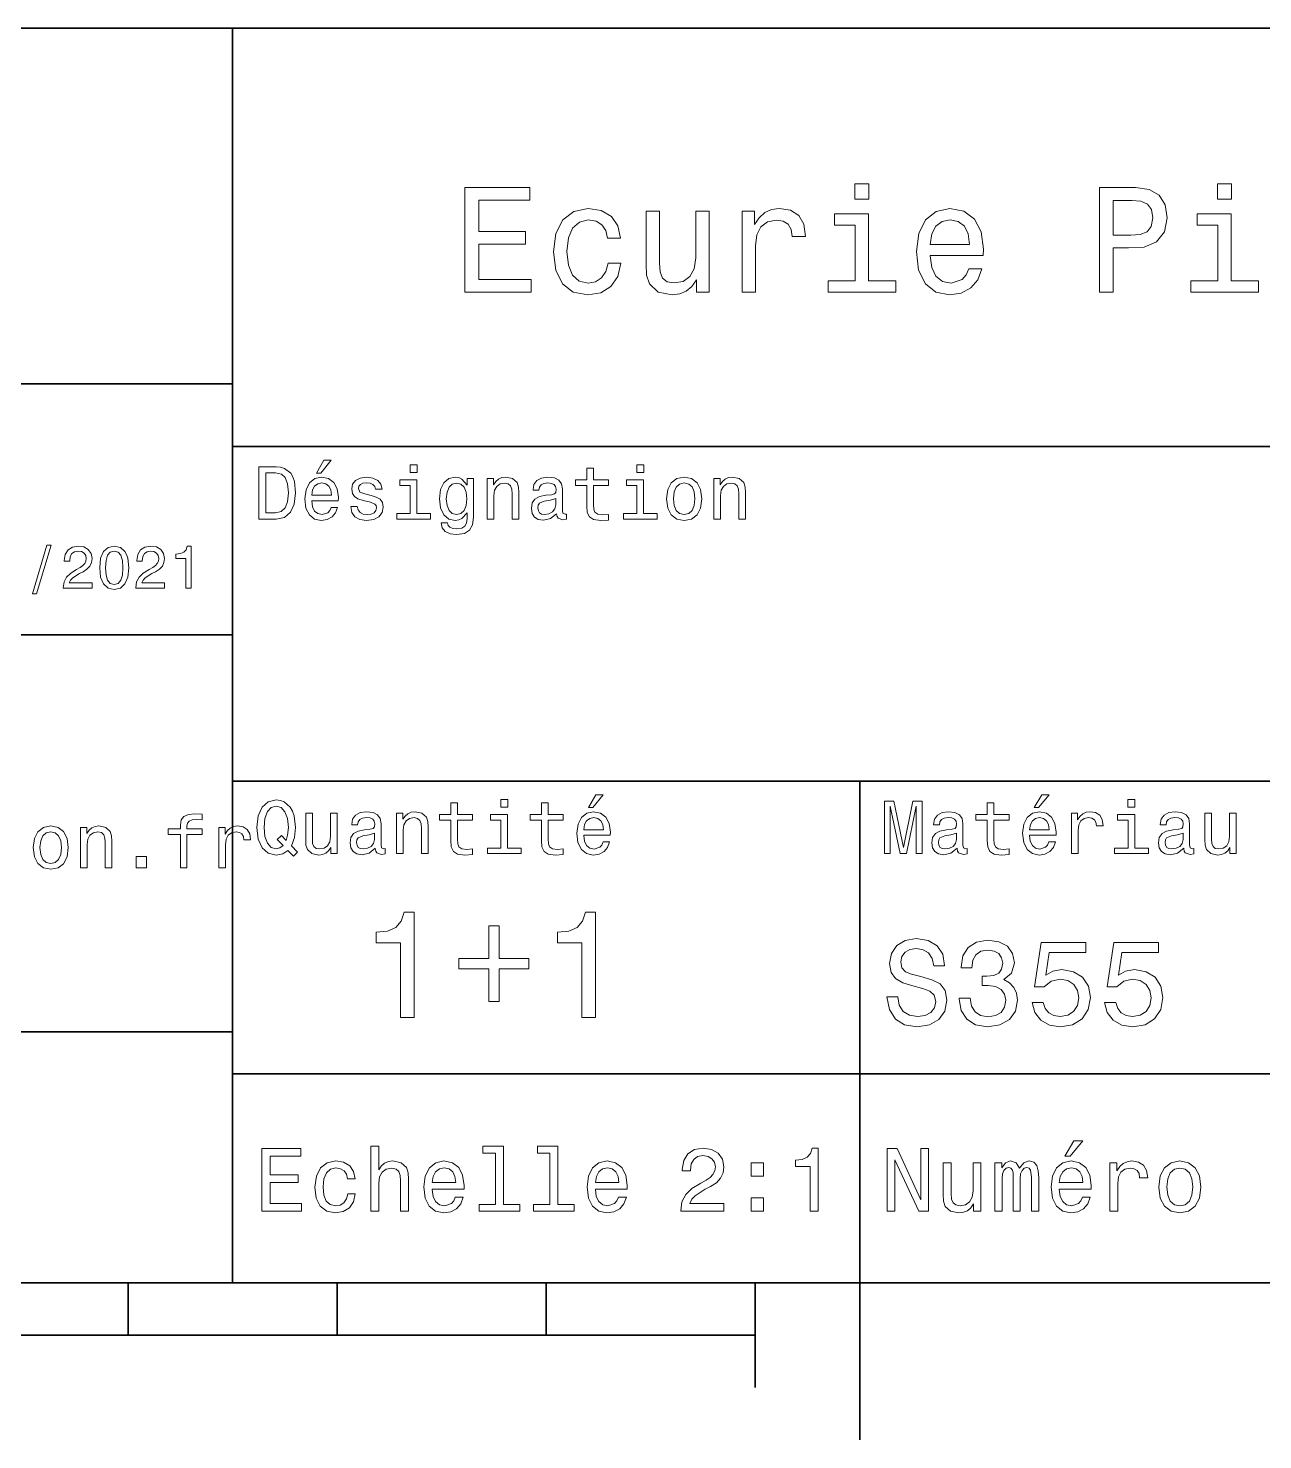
# Model space of a CAD drawing. Extents: x 0 to 420, y 0 to 297.
# Drawn here: x 275.2 to 334.3, y 2.5 to 70 of the extents above; entities that cross this region are included whole.
import ezdxf

# ---------------------------------------------------------------- set-up
doc = ezdxf.new("R2010")
doc.units = 0

msp = doc.modelspace()

# ---------------------------------------------------------------- linework, layer by layer
at = {"color": 7, "lineweight": 35}
for p, q in [((220, 70), (410, 70)), ((285, 10), (285, 70)), ((220, 53), (285, 53)), ((285, 50), (410, 50)), ((220, 41), (285, 41)), ((285, 34), (410, 34)), ((220, 22), (285, 22)), ((285, 20), (410, 20)), ((10, 10), (410, 10)), ((220, 10), (410, 10)), ((110, 7.5), (310, 7.5))]:
    msp.add_line(p, q, dxfattribs=at)
at = {"color": 7, "lineweight": 35, "ltscale": 0.35}
msp.add_line((315, 20), (315, 34), dxfattribs=at)
at = {"color": 7, "lineweight": 35, "ltscale": 0.25}
msp.add_line((315, 10), (315, 20), dxfattribs=at)
at = {"color": 7, "lineweight": 35, "ltscale": 0.0625}
for p, q in [((280, 10), (280, 7.5)), ((290, 10), (290, 7.5)), ((300, 10), (300, 7.5))]:
    msp.add_line(p, q, dxfattribs=at)
at = {"color": 7, "lineweight": 35, "ltscale": 0.125}
msp.add_line((310, 10), (310, 5), dxfattribs=at)
at = {"color": 7, "lineweight": 35, "ltscale": 0.1875}
msp.add_line((315, 10), (315, 2.5), dxfattribs=at)
at = {"color": 7, "lineweight": 13}
for points in [[(296.109497, 57.381123), (299.279541, 57.381123), (299.279541, 57.986309), (296.772339, 57.986309), (296.772339, 59.679394), (299.005768, 59.679394), (299.005768, 60.277374), (296.772339, 60.277374), (296.772339, 61.775936), (299.221893, 61.775936), (299.221893, 62.381123), (296.109497, 62.381123)], [(315.439484, 62.554031), (314.76944, 62.554031), (314.76944, 61.833572), (315.439484, 61.833572)], [(326.462524, 57.381123), (327.125366, 57.381123), (327.125366, 59.492073), (327.860229, 59.492073), (328.602295, 59.528095), (329.193085, 59.780258), (329.574921, 60.270172), (329.70462, 60.940201), (329.60376, 61.559795), (329.315552, 62.013687), (328.840057, 62.287464), (328.19165, 62.381123), (326.462524, 62.381123)], [(332.788177, 62.554031), (332.118164, 62.554031), (332.118164, 61.833572), (332.788177, 61.833572)], [(328.011536, 61.76873), (328.443787, 61.725502), (328.760803, 61.588615), (328.94812, 61.336452), (329.01297, 60.940201), (328.940918, 60.522331), (328.746399, 60.270172), (328.414978, 60.140488), (327.96109, 60.104465), (327.125366, 60.104465), (327.125366, 61.76873)], [(302.932281, 59.967579), (303.559082, 59.967579), (303.429382, 60.543945), (303.119598, 60.997837), (302.636871, 61.278816), (302.010071, 61.386887), (301.318451, 61.242794), (300.792511, 60.839336), (300.46109, 60.183716), (300.345825, 59.304752), (300.453888, 58.432995), (300.778107, 57.78458), (301.289612, 57.381123), (301.988464, 57.244236), (302.608063, 57.352303), (303.09079, 57.6549), (303.42218, 58.130402), (303.566284, 58.764408), (302.96109, 58.764408), (302.853027, 58.36095), (302.651306, 58.058357), (302.363098, 57.871037), (302.010071, 57.8134), (301.570618, 57.907059), (301.253601, 58.195244), (301.059082, 58.663544), (300.994232, 59.326366), (301.059082, 59.974781), (301.260803, 60.443081), (301.585022, 60.731266), (302.010071, 60.83213), (302.384735, 60.767288), (302.66571, 60.601585), (302.853027, 60.327808)], [(307.788177, 61.25), (307.154175, 61.25), (307.154175, 59.016571), (307.082123, 58.497837), (306.873199, 58.123196), (306.548981, 57.892651), (306.123901, 57.820602), (305.785309, 57.878242), (305.569153, 58.051151), (305.446686, 58.346542), (305.417877, 58.764408), (305.417877, 61.25), (304.783875, 61.25), (304.783875, 58.706772), (304.805481, 58.195244), (304.942352, 57.770172), (305.360229, 57.381123), (306.030243, 57.244236), (306.390503, 57.294666), (306.700287, 57.424351), (306.966858, 57.647694), (307.182983, 57.971901), (307.182983, 57.381123), (307.788177, 57.381123)], [(309.380402, 57.381123), (310.014404, 57.381123), (310.014404, 59.592937), (310.079254, 60.12608), (310.273773, 60.507923), (310.59079, 60.738472), (311.015839, 60.817722), (311.332855, 60.767288), (311.570618, 60.623199), (311.714691, 60.378242), (311.765137, 60.046829), (312.406342, 60.046829), (312.319885, 60.630402), (312.082123, 61.048271), (311.685883, 61.30043), (311.145538, 61.386887), (310.778107, 61.32925), (310.46109, 61.185158), (310.180115, 60.940201), (309.956757, 60.608788), (309.956757, 61.25), (309.380402, 61.25)], [(315.417877, 57.914265), (315.417877, 61.120316), (313.789612, 61.120316), (313.789612, 60.579971), (314.783875, 60.579971), (314.783875, 57.914265), (313.48703, 57.914265), (313.48703, 57.381123), (316.729095, 57.381123), (316.729095, 57.914265)], [(318.371765, 59.131844), (320.907776, 59.131844), (320.914978, 59.427231), (320.799713, 60.255764), (320.482697, 60.875359), (319.978394, 61.25), (319.30835, 61.386887), (318.65274, 61.242794), (318.148407, 60.839336), (317.824219, 60.183716), (317.708923, 59.319164), (317.816986, 58.432995), (318.141205, 57.78458), (318.638336, 57.381123), (319.286743, 57.244236), (319.848694, 57.337894), (320.309784, 57.582851), (320.648407, 57.971901), (320.842926, 58.490631), (320.216125, 58.490631), (320.086456, 58.20245), (319.899139, 57.986309), (319.365997, 57.8134), (318.955322, 57.892651), (318.645538, 58.14481), (318.443787, 58.555473), (318.371765, 59.110229)], [(318.371765, 59.664986), (318.451019, 60.162102), (318.645538, 60.529537), (318.940918, 60.75288), (319.329956, 60.83213), (319.711823, 60.75288), (320.007202, 60.529537), (320.187317, 60.162102), (320.252167, 59.664986)], [(332.766571, 57.914265), (332.766571, 61.120316), (331.138336, 61.120316), (331.138336, 60.579971), (332.132568, 60.579971), (332.132568, 57.914265), (330.835724, 57.914265), (330.835724, 57.381123), (334.07782, 57.381123), (334.07782, 57.914265)], [(289.004333, 48.728386), (289.216858, 48.728386), (289.71759, 49.340778), (289.364563, 49.340778)], [(287.080688, 49.030979), (286.248566, 49.030979), (286.248566, 46.530979), (287.080688, 46.530979), (287.473328, 46.610229), (287.765137, 46.851585), (287.945251, 47.244236), (288.010101, 47.780979), (287.952454, 48.328529), (287.880402, 48.544666), (287.779541, 48.717579), (287.487762, 48.951729), (287.296844, 49.009365)], [(287.055481, 48.731987), (287.329254, 48.677952), (287.516571, 48.512245), (287.628235, 48.216858), (287.664276, 47.780979), (287.624634, 47.359509), (287.51297, 47.064121), (287.322052, 46.887608), (287.055481, 46.829971), (286.583588, 46.829971), (286.583588, 48.731987)], [(293.824219, 49.117435), (293.489197, 49.117435), (293.489197, 48.757202), (293.824219, 48.757202)], [(301.943817, 48.130402), (301.943817, 47.161381), (301.965424, 46.84798), (302.066284, 46.631844), (302.268005, 46.505764), (302.610229, 46.462536), (302.984863, 46.480545), (302.984863, 46.754322), (302.71109, 46.732708), (302.462524, 46.761528), (302.329254, 46.851585), (302.271606, 47.00288), (302.260803, 47.215416), (302.260803, 48.130402), (302.984863, 48.130402), (302.984863, 48.400574), (302.260803, 48.400574), (302.260803, 48.966137), (301.943817, 48.966137), (301.943817, 48.400574), (301.39624, 48.400574), (301.39624, 48.130402)], [(304.667145, 49.117435), (304.332123, 49.117435), (304.332123, 48.757202), (304.667145, 48.757202)], [(288.784576, 47.406338), (290.052582, 47.406338), (290.056183, 47.554035), (289.998566, 47.9683), (289.840057, 48.278099), (289.587891, 48.465416), (289.252869, 48.533859), (288.925079, 48.461815), (288.672913, 48.260086), (288.510803, 47.932278), (288.453156, 47.5), (288.507202, 47.056915), (288.669312, 46.732708), (288.917877, 46.530979), (289.242065, 46.462536), (289.523041, 46.509365), (289.753601, 46.631844), (289.922913, 46.826366), (290.020172, 47.085735), (289.706787, 47.085735), (289.641937, 46.941643), (289.548279, 46.833572), (289.281708, 46.747116), (289.076355, 46.786743), (288.921478, 46.912823), (288.820618, 47.118156), (288.784576, 47.395531)], [(288.784576, 47.672909), (288.824219, 47.921471), (288.921478, 48.105186), (289.069153, 48.216858), (289.263702, 48.256485), (289.45462, 48.216858), (289.602295, 48.105186), (289.692352, 47.921471), (289.724792, 47.672909)], [(291.623199, 47.658501), (291.317017, 47.730545), (291.090057, 47.8134), (291.014404, 47.982708), (291.036011, 48.101585), (291.111664, 48.188038), (291.234161, 48.242073), (291.410675, 48.263687), (291.579956, 48.242073), (291.713257, 48.177231), (291.799713, 48.079971), (291.835724, 47.950287), (292.145538, 47.950287), (292.145538, 47.957493), (292.091492, 48.191643), (291.943817, 48.375359), (291.713257, 48.490635), (291.410675, 48.533859), (291.104462, 48.490635), (290.881134, 48.371758), (290.740631, 48.195244), (290.697418, 47.971901), (290.729828, 47.755764), (290.830688, 47.604465), (290.996399, 47.496399), (291.237762, 47.42075), (291.59079, 47.334293), (291.806915, 47.244236), (291.864563, 47.172188), (291.886169, 47.064121), (291.85376, 46.930836), (291.767303, 46.829971), (291.626801, 46.765129), (291.439484, 46.743515), (291.241364, 46.765129), (291.09726, 46.840778), (291, 46.963257), (290.960388, 47.132565), (290.654175, 47.132565), (290.70462, 46.844379), (290.852295, 46.635445), (291.086456, 46.509365), (291.410675, 46.462536), (291.749268, 46.509365), (291.997833, 46.635445), (292.149139, 46.837173), (292.203156, 47.100143), (292.163544, 47.327087), (292.05188, 47.481987), (291.868164, 47.582851)], [(293.813416, 46.79755), (293.813416, 48.400574), (292.999268, 48.400574), (292.999268, 48.130402), (293.496399, 48.130402), (293.496399, 46.79755), (292.847992, 46.79755), (292.847992, 46.530979), (294.469025, 46.530979), (294.469025, 46.79755)], [(296.518738, 46.617435), (296.518738, 48.465416), (296.216125, 48.465416), (296.216125, 48.152016), (295.96759, 48.4366), (295.816284, 48.508644), (295.646973, 48.533859), (295.34079, 48.461815), (295.103027, 48.260086), (294.94812, 47.935879), (294.894104, 47.5), (294.94812, 47.060516), (295.103027, 46.736309), (295.34079, 46.530979), (295.646973, 46.462536), (295.819885, 46.487751), (295.963989, 46.552593), (296.216125, 46.826366), (296.216125, 46.552593), (296.187317, 46.336456), (296.108063, 46.181557), (295.956787, 46.091499), (295.729828, 46.059078), (295.531708, 46.080692), (295.391205, 46.134727), (295.30835, 46.228386), (295.283142, 46.354465), (294.976959, 46.354465), (294.976959, 46.340057), (295.023773, 46.109509), (295.167877, 45.9366), (295.398407, 45.824928), (295.711823, 45.785301), (296.086456, 45.839336), (296.335022, 45.990635), (296.475494, 46.253601)], [(295.221893, 47.5), (295.254333, 47.820606), (295.351593, 48.058357), (295.502869, 48.198845), (295.70462, 48.249279), (295.917145, 48.198845), (296.075653, 48.058357), (296.172913, 47.820606), (296.208923, 47.5), (296.172913, 47.172188), (296.075653, 46.938038), (295.917145, 46.793949), (295.70462, 46.747116), (295.502869, 46.793949), (295.351593, 46.938038), (295.254333, 47.175793)], [(297.181549, 46.530979), (297.498566, 46.530979), (297.498566, 47.647694), (297.530975, 47.903458), (297.635437, 48.090778), (297.797546, 48.206051), (298.013702, 48.249279), (298.186584, 48.213257), (298.294678, 48.115993), (298.348694, 47.953888), (298.366699, 47.737751), (298.366699, 46.530979), (298.683716, 46.530979), (298.683716, 47.802593), (298.669312, 48.058357), (298.604462, 48.270893), (298.391937, 48.465416), (298.060516, 48.533859), (297.876801, 48.508644), (297.721893, 48.440201), (297.588623, 48.324928), (297.484161, 48.170029), (297.484161, 48.465416), (297.181549, 48.465416)], [(300.499268, 46.783142), (300.499268, 46.772335), (300.517303, 46.649857), (300.57132, 46.5634), (300.798279, 46.494957), (300.974792, 46.523773), (300.974792, 46.76873), (300.899139, 46.757923), (300.798279, 46.804756), (300.780273, 46.948845), (300.780273, 47.950287), (300.73703, 48.206051), (300.610962, 48.386166), (300.391205, 48.494236), (300.081421, 48.533859), (299.778809, 48.490635), (299.555481, 48.368156), (299.414978, 48.177231), (299.368164, 47.925072), (299.368164, 47.903458), (299.65274, 47.903458), (299.677948, 48.054756), (299.757202, 48.162823), (299.886902, 48.227665), (300.070618, 48.25288), (300.247131, 48.234871), (300.373199, 48.180836), (300.448853, 48.087173), (300.47406, 47.957493), (300.459656, 47.806194), (300.402008, 47.730545), (300.257935, 47.694523), (299.987762, 47.665707), (299.677948, 47.600864), (299.458221, 47.485592), (299.328522, 47.305473), (299.28891, 47.038906), (299.324921, 46.801151), (299.436584, 46.624638), (299.616699, 46.512966), (299.865265, 46.473343), (300.200287, 46.548992)], [(304.656342, 46.79755), (304.656342, 48.400574), (303.842224, 48.400574), (303.842224, 48.130402), (304.339325, 48.130402), (304.339325, 46.79755), (303.690918, 46.79755), (303.690918, 46.530979), (305.311951, 46.530979), (305.311951, 46.79755)], [(305.762238, 47.496399), (305.819885, 47.056915), (305.985596, 46.732708), (306.248566, 46.530979), (306.601593, 46.462536), (306.951019, 46.530979), (307.213989, 46.729107), (307.3797, 47.053314), (307.440918, 47.496399), (307.3797, 47.935879), (307.213989, 48.263687), (306.951019, 48.461815), (306.601593, 48.533859), (306.248566, 48.461815), (305.985596, 48.260086), (305.819885, 47.935879)], [(306.086456, 47.5), (306.118866, 47.824207), (306.219727, 48.058357), (306.381836, 48.20245), (306.601593, 48.25288), (306.817719, 48.20245), (306.979828, 48.061958), (307.080688, 47.824207), (307.11673, 47.5), (307.080688, 47.172188), (306.979828, 46.934437), (306.817719, 46.790344), (306.601593, 46.743515), (306.381836, 46.790344), (306.219727, 46.934437), (306.118866, 47.172188)], [(308.024506, 46.530979), (308.341492, 46.530979), (308.341492, 47.647694), (308.373932, 47.903458), (308.478394, 48.090778), (308.640503, 48.206051), (308.856628, 48.249279), (309.029541, 48.213257), (309.137604, 48.115993), (309.19165, 47.953888), (309.209656, 47.737751), (309.209656, 46.530979), (309.526672, 46.530979), (309.526672, 47.802593), (309.512238, 48.058357), (309.447418, 48.270893), (309.234863, 48.465416), (308.903473, 48.533859), (308.719727, 48.508644), (308.56485, 48.440201), (308.431549, 48.324928), (308.327087, 48.170029), (308.327087, 48.465416), (308.024506, 48.465416)], [(300.463257, 47.208214), (300.420044, 47.020893), (300.304749, 46.876801), (300.131836, 46.783142), (299.919312, 46.750721), (299.78241, 46.76873), (299.68515, 46.826366), (299.623932, 46.927231), (299.605896, 47.067722), (299.620331, 47.193802), (299.677948, 47.283859), (299.908508, 47.384727), (300.200287, 47.427952), (300.463257, 47.514408)], [(275.417877, 42.956772), (275.61673, 42.956772), (276.314117, 45.279541), (276.112396, 45.279541)], [(276.899139, 43.224785), (278.273773, 43.224785), (278.273773, 43.472622), (277.187317, 43.472622), (277.247833, 43.60807), (277.351593, 43.720463), (277.671478, 43.925072), (277.841492, 44.011528), (278.031708, 44.135448), (278.167145, 44.279541), (278.244965, 44.44957), (278.273773, 44.642651), (278.224792, 44.884727), (278.089355, 45.074928), (277.881836, 45.195965), (277.613831, 45.239193), (277.337189, 45.190201), (277.126801, 45.054756), (276.991364, 44.838619), (276.945251, 44.553314), (276.945251, 44.51297), (277.207489, 44.51297), (277.207489, 44.536022), (277.233429, 44.731991), (277.311249, 44.876083), (277.43515, 44.9683), (277.599426, 45), (277.766571, 44.971184), (277.890503, 44.899136), (277.971191, 44.786743), (278, 44.645535), (277.979828, 44.51297), (277.925079, 44.400578), (277.832855, 44.302593), (277.706055, 44.216141), (277.536041, 44.12392), (277.253601, 43.945248), (277.054749, 43.755043), (276.936615, 43.524498), (276.899139, 43.233429)], [(278.64267, 44.201729), (278.685883, 43.749279), (278.82132, 43.426514), (279.037476, 43.230549), (279.337189, 43.167149), (279.634003, 43.230549), (279.850159, 43.426514), (279.982727, 43.749279), (280.028809, 44.201729), (279.982727, 44.651299), (279.927948, 44.829971), (279.850159, 44.976948), (279.634003, 45.172913), (279.337189, 45.239193), (279.037476, 45.172913), (278.82132, 44.974064), (278.685883, 44.651299)], [(280.368866, 43.224785), (281.74353, 43.224785), (281.74353, 43.472622), (280.657074, 43.472622), (280.71759, 43.60807), (280.82132, 43.720463), (281.141205, 43.925072), (281.311249, 44.011528), (281.501434, 44.135448), (281.636902, 44.279541), (281.714691, 44.44957), (281.74353, 44.642651), (281.694519, 44.884727), (281.559082, 45.074928), (281.351593, 45.195965), (281.083588, 45.239193), (280.806915, 45.190201), (280.596558, 45.054756), (280.46109, 44.838619), (280.414978, 44.553314), (280.414978, 44.51297), (280.677246, 44.51297), (280.677246, 44.536022), (280.703186, 44.731991), (280.780975, 44.876083), (280.904907, 44.9683), (281.069153, 45), (281.236328, 44.971184), (281.360229, 44.899136), (281.440918, 44.786743), (281.469757, 44.645535), (281.449585, 44.51297), (281.394806, 44.400578), (281.302612, 44.302593), (281.175781, 44.216141), (281.005768, 44.12392), (280.723358, 43.945248), (280.524506, 43.755043), (280.406342, 43.524498), (280.368866, 43.233429)], [(282.755035, 43.224785), (283.017303, 43.224785), (283.017303, 45.239193), (282.82132, 45.239193), (282.76947, 45.0634), (282.66571, 44.945248), (282.507202, 44.876083), (282.288177, 44.853027), (282.288177, 44.648415), (282.755035, 44.648415)], [(278.919312, 44.201729), (278.942383, 44.550434), (279.014404, 44.801155), (279.144104, 44.948128), (279.337189, 45), (279.527374, 44.948128), (279.657074, 44.801155), (279.729126, 44.550434), (279.752167, 44.201729), (279.729126, 43.850143), (279.657074, 43.599426), (279.527374, 43.45245), (279.337189, 43.403458), (279.144104, 43.45245), (279.014404, 43.599426), (278.942383, 43.850143)], [(287.642639, 30.685879), (287.916412, 30.401297), (288.107361, 30.592218), (287.811951, 30.894812), (287.963257, 31.305475), (288.010101, 31.780979), (287.94165, 32.339336), (287.862396, 32.56628), (287.757935, 32.753601), (287.462524, 33.009365), (287.28241, 33.074207), (287.08429, 33.099422), (286.702454, 33.009365), (286.410675, 32.757202), (286.223358, 32.342937), (286.158508, 31.780979), (286.223358, 31.219019), (286.407074, 30.804754), (286.698853, 30.54899), (287.08429, 30.462536), (287.397705, 30.520172)], [(298.161377, 33.117435), (297.826355, 33.117435), (297.826355, 32.757202), (298.161377, 32.757202)], [(302.015839, 32.728386), (302.228394, 32.728386), (302.729095, 33.340778), (302.376068, 33.340778)], [(323.341492, 32.728386), (323.554047, 32.728386), (324.054749, 33.340778), (323.701721, 33.340778)], [(328.161377, 33.117435), (327.826355, 33.117435), (327.826355, 32.757202), (328.161377, 32.757202)], [(282.498535, 31.449568), (282.498535, 29.850143), (282.815552, 29.850143), (282.815552, 31.449568), (283.536011, 31.449568), (283.536011, 31.71974), (282.815552, 31.71974), (282.815552, 31.838615), (282.840759, 31.982708), (282.923615, 32.079971), (283.064117, 32.137608), (283.265839, 32.159222), (283.536011, 32.144814), (283.536011, 32.418587), (283.193787, 32.4366), (282.884003, 32.404179), (282.667847, 32.306915), (282.538177, 32.137608), (282.498535, 31.896254), (282.498535, 31.71974), (281.918579, 31.71974), (281.918579, 31.449568)], [(287.41571, 30.916426), (287.260803, 30.801151), (287.08429, 30.765129), (286.850159, 30.829971), (286.666412, 31.024494), (286.543945, 31.341497), (286.504333, 31.780979), (286.543945, 32.216858), (286.662811, 32.537464), (286.846527, 32.731987), (287.08429, 32.80043), (287.318451, 32.731987), (287.502167, 32.533859), (287.621033, 32.213257), (287.664276, 31.780979), (287.631836, 31.40634), (287.563416, 31.150576), (287.329254, 31.395533), (287.134735, 31.211815)], [(289.998566, 32.465416), (289.681549, 32.465416), (289.681549, 31.348703), (289.645538, 31.089336), (289.541077, 30.902016), (289.378967, 30.786743), (289.166412, 30.750719), (288.997131, 30.779539), (288.889038, 30.865993), (288.82782, 31.013687), (288.813416, 31.222622), (288.813416, 32.465416), (288.496399, 32.465416), (288.496399, 31.193804), (288.507202, 30.93804), (288.575653, 30.725504), (288.784576, 30.530979), (289.119598, 30.462536), (289.299713, 30.487751), (289.45462, 30.552593), (289.587891, 30.664265), (289.695953, 30.826368), (289.695953, 30.530979), (289.998566, 30.530979)], [(291.824921, 30.78314), (291.824921, 30.772333), (291.842926, 30.649855), (291.896973, 30.5634), (292.123932, 30.494957), (292.300446, 30.523775), (292.300446, 30.768732), (292.224792, 30.757925), (292.123932, 30.804754), (292.105896, 30.948847), (292.105896, 31.950287), (292.062683, 32.206051), (291.936584, 32.386166), (291.716858, 32.494236), (291.407074, 32.533859), (291.104462, 32.490635), (290.881134, 32.368156), (290.740631, 32.177231), (290.693817, 31.925072), (290.693817, 31.903458), (290.978394, 31.903458), (291.003601, 32.054756), (291.082855, 32.162823), (291.212524, 32.227665), (291.39624, 32.25288), (291.572754, 32.234871), (291.698853, 32.180836), (291.774506, 32.087173), (291.799713, 31.957493), (291.785309, 31.806194), (291.727661, 31.730547), (291.583588, 31.694523), (291.313416, 31.665705), (291.003601, 31.600864), (290.783875, 31.48559), (290.654175, 31.305475), (290.614563, 31.038904), (290.650574, 30.801151), (290.762238, 30.62464), (290.942352, 30.512968), (291.190918, 30.473343), (291.52594, 30.54899)], [(292.844391, 30.530979), (293.161377, 30.530979), (293.161377, 31.647694), (293.193817, 31.903458), (293.298279, 32.090778), (293.460388, 32.206051), (293.676514, 32.249279), (293.849426, 32.213257), (293.957489, 32.115993), (294.011536, 31.95389), (294.029541, 31.737751), (294.029541, 30.530979), (294.346558, 30.530979), (294.346558, 31.802593), (294.332123, 32.058357), (294.267303, 32.270893), (294.054749, 32.465416), (293.723358, 32.533859), (293.539612, 32.508644), (293.384735, 32.440201), (293.251434, 32.324928), (293.146973, 32.170029), (293.146973, 32.465416), (292.844391, 32.465416)], [(295.438049, 32.130402), (295.438049, 31.161383), (295.459656, 30.847982), (295.560516, 30.631844), (295.762238, 30.505762), (296.104462, 30.462536), (296.479095, 30.480547), (296.479095, 30.754322), (296.205322, 30.732708), (295.956787, 30.761526), (295.823486, 30.851583), (295.765839, 31.002882), (295.755035, 31.215418), (295.755035, 32.130402), (296.479095, 32.130402), (296.479095, 32.400574), (295.755035, 32.400574), (295.755035, 32.966137), (295.438049, 32.966137), (295.438049, 32.400574), (294.890503, 32.400574), (294.890503, 32.130402)], [(298.150574, 30.79755), (298.150574, 32.400574), (297.336456, 32.400574), (297.336456, 32.130402), (297.833588, 32.130402), (297.833588, 30.79755), (297.18515, 30.79755), (297.18515, 30.530979), (298.806183, 30.530979), (298.806183, 30.79755)], [(299.775208, 32.130402), (299.775208, 31.161383), (299.796814, 30.847982), (299.897705, 30.631844), (300.099426, 30.505762), (300.44165, 30.462536), (300.816284, 30.480547), (300.816284, 30.754322), (300.542511, 30.732708), (300.293945, 30.761526), (300.160675, 30.851583), (300.103027, 31.002882), (300.092224, 31.215418), (300.092224, 32.130402), (300.816284, 32.130402), (300.816284, 32.400574), (300.092224, 32.400574), (300.092224, 32.966137), (299.775208, 32.966137), (299.775208, 32.400574), (299.227661, 32.400574), (299.227661, 32.130402)], [(301.796112, 31.40634), (303.064117, 31.40634), (303.067719, 31.554033), (303.010071, 31.9683), (302.851593, 32.278099), (302.599426, 32.465416), (302.264404, 32.533859), (301.936584, 32.461815), (301.684448, 32.260086), (301.522339, 31.932276), (301.464691, 31.5), (301.518738, 31.056915), (301.680847, 30.732708), (301.929382, 30.530979), (302.253601, 30.462536), (302.534576, 30.509365), (302.765137, 30.631844), (302.934448, 30.826368), (303.031708, 31.085733), (302.718292, 31.085733), (302.653442, 30.941643), (302.559784, 30.833572), (302.293213, 30.747118), (302.087891, 30.786743), (301.932983, 30.912823), (301.832123, 31.118155), (301.796112, 31.395533)], [(316.183716, 30.530979), (316.46109, 30.530979), (316.46109, 32.80043), (316.929382, 30.530979), (317.239197, 30.530979), (317.703888, 32.80043), (317.703888, 30.530979), (317.984863, 30.530979), (317.984863, 33.030979), (317.54538, 33.030979), (317.08429, 30.826368), (316.626801, 33.030979), (316.183716, 33.030979)], [(319.656342, 30.78314), (319.656342, 30.772333), (319.674347, 30.649855), (319.728394, 30.5634), (319.955322, 30.494957), (320.131836, 30.523775), (320.131836, 30.768732), (320.056183, 30.757925), (319.955322, 30.804754), (319.937317, 30.948847), (319.937317, 31.950287), (319.894104, 32.206051), (319.768005, 32.386166), (319.548279, 32.494236), (319.238464, 32.533859), (318.935883, 32.490635), (318.712524, 32.368156), (318.572052, 32.177231), (318.525208, 31.925072), (318.525208, 31.903458), (318.809784, 31.903458), (318.835022, 32.054756), (318.914276, 32.162823), (319.043945, 32.227665), (319.227661, 32.25288), (319.404175, 32.234871), (319.530273, 32.180836), (319.605896, 32.087173), (319.631134, 31.957493), (319.61673, 31.806194), (319.559082, 31.730547), (319.414978, 31.694523), (319.144806, 31.665705), (318.835022, 31.600864), (318.615265, 31.48559), (318.485596, 31.305475), (318.445953, 31.038904), (318.481995, 30.801151), (318.593658, 30.62464), (318.773773, 30.512968), (319.022339, 30.473343), (319.357361, 30.54899)], [(321.100861, 32.130402), (321.100861, 31.161383), (321.122467, 30.847982), (321.223328, 30.631844), (321.425079, 30.505762), (321.767303, 30.462536), (322.141937, 30.480547), (322.141937, 30.754322), (321.868164, 30.732708), (321.619598, 30.761526), (321.486298, 30.851583), (321.42868, 31.002882), (321.417877, 31.215418), (321.417877, 32.130402), (322.141937, 32.130402), (322.141937, 32.400574), (321.417877, 32.400574), (321.417877, 32.966137), (321.100861, 32.966137), (321.100861, 32.400574), (320.553314, 32.400574), (320.553314, 32.130402)], [(323.121765, 31.40634), (324.389771, 31.40634), (324.393372, 31.554033), (324.335724, 31.9683), (324.177246, 32.278099), (323.925079, 32.465416), (323.590057, 32.533859), (323.262238, 32.461815), (323.010101, 32.260086), (322.847992, 31.932276), (322.790344, 31.5), (322.844391, 31.056915), (323.00647, 30.732708), (323.255035, 30.530979), (323.579254, 30.462536), (323.860229, 30.509365), (324.09079, 30.631844), (324.260101, 30.826368), (324.357361, 31.085733), (324.043945, 31.085733), (323.979095, 30.941643), (323.885437, 30.833572), (323.618866, 30.747118), (323.413544, 30.786743), (323.258636, 30.912823), (323.157776, 31.118155), (323.121765, 31.395533)], [(325.131836, 30.530979), (325.448853, 30.530979), (325.448853, 31.636887), (325.481262, 31.903458), (325.578522, 32.094379), (325.73703, 32.209652), (325.949554, 32.249279), (326.108063, 32.224064), (326.226959, 32.152016), (326.298981, 32.029537), (326.324219, 31.863832), (326.644806, 31.863832), (326.601593, 32.155621), (326.482697, 32.364552), (326.284576, 32.490635), (326.014404, 32.533859), (325.830688, 32.505043), (325.67218, 32.432995), (325.531708, 32.310516), (325.420044, 32.144814), (325.420044, 32.465416), (325.131836, 32.465416)], [(328.150574, 30.79755), (328.150574, 32.400574), (327.336456, 32.400574), (327.336456, 32.130402), (327.833588, 32.130402), (327.833588, 30.79755), (327.18515, 30.79755), (327.18515, 30.530979), (328.806183, 30.530979), (328.806183, 30.79755)], [(330.499268, 30.78314), (330.499268, 30.772333), (330.517303, 30.649855), (330.57132, 30.5634), (330.798279, 30.494957), (330.974792, 30.523775), (330.974792, 30.768732), (330.899139, 30.757925), (330.798279, 30.804754), (330.780273, 30.948847), (330.780273, 31.950287), (330.73703, 32.206051), (330.610962, 32.386166), (330.391205, 32.494236), (330.081421, 32.533859), (329.778809, 32.490635), (329.555481, 32.368156), (329.414978, 32.177231), (329.368164, 31.925072), (329.368164, 31.903458), (329.65274, 31.903458), (329.677948, 32.054756), (329.757202, 32.162823), (329.886902, 32.227665), (330.070618, 32.25288), (330.247131, 32.234871), (330.373199, 32.180836), (330.448853, 32.087173), (330.47406, 31.957493), (330.459656, 31.806194), (330.402008, 31.730547), (330.257935, 31.694523), (329.987762, 31.665705), (329.677948, 31.600864), (329.458221, 31.48559), (329.328522, 31.305475), (329.28891, 31.038904), (329.324921, 30.801151), (329.436584, 30.62464), (329.616699, 30.512968), (329.865265, 30.473343), (330.200287, 30.54899)], [(333.010071, 32.465416), (332.693085, 32.465416), (332.693085, 31.348703), (332.657074, 31.089336), (332.552582, 30.902016), (332.390503, 30.786743), (332.177948, 30.750719), (332.008636, 30.779539), (331.900574, 30.865993), (331.839325, 31.013687), (331.824921, 31.222622), (331.824921, 32.465416), (331.507935, 32.465416), (331.507935, 31.193804), (331.518738, 30.93804), (331.587189, 30.725504), (331.796112, 30.530979), (332.131134, 30.462536), (332.311249, 30.487751), (332.466125, 30.552593), (332.599426, 30.664265), (332.707489, 30.826368), (332.707489, 30.530979), (333.010071, 30.530979)], [(275.459656, 30.815561), (275.517273, 30.37608), (275.682983, 30.051872), (275.945953, 29.850143), (276.298981, 29.7817), (276.648407, 29.850143), (276.911377, 30.048271), (277.077087, 30.372478), (277.138306, 30.815561), (277.077087, 31.255043), (276.911377, 31.582851), (276.648407, 31.780979), (276.298981, 31.853025), (275.945953, 31.780979), (275.682983, 31.57925), (275.517273, 31.255043)], [(277.721893, 29.850143), (278.03891, 29.850143), (278.03891, 30.966858), (278.07132, 31.222622), (278.175781, 31.409943), (278.337891, 31.525215), (278.554016, 31.568443), (278.726929, 31.532419), (278.835022, 31.435158), (278.889038, 31.273054), (278.907043, 31.056915), (278.907043, 29.850143), (279.22406, 29.850143), (279.22406, 31.121758), (279.209656, 31.377522), (279.144806, 31.590057), (278.932281, 31.784582), (278.600861, 31.853025), (278.417145, 31.827808), (278.262238, 31.759365), (278.128967, 31.644091), (278.024475, 31.489193), (278.024475, 31.784582), (277.721893, 31.784582)], [(284.346527, 29.850143), (284.663544, 29.850143), (284.663544, 30.956051), (284.695953, 31.222622), (284.793213, 31.413544), (284.951721, 31.528818), (285.164246, 31.568443), (285.322754, 31.543226), (285.44165, 31.47118), (285.513672, 31.348701), (285.538879, 31.182997), (285.859497, 31.182997), (285.816284, 31.474783), (285.697388, 31.683718), (285.499268, 31.809797), (285.229095, 31.853025), (285.04538, 31.824207), (284.886871, 31.752161), (284.746399, 31.629683), (284.634705, 31.463976), (284.634705, 31.784582), (284.346527, 31.784582)], [(301.796112, 31.672911), (301.835724, 31.921469), (301.932983, 32.105186), (302.080688, 32.216858), (302.275208, 32.256485), (302.466125, 32.216858), (302.613831, 32.105186), (302.703888, 31.921469), (302.736298, 31.672911)], [(323.121765, 31.672911), (323.161377, 31.921469), (323.258636, 32.105186), (323.406342, 32.216858), (323.600861, 32.256485), (323.791779, 32.216858), (323.939484, 32.105186), (324.029541, 31.921469), (324.061951, 31.672911)], [(275.783844, 30.819164), (275.816284, 31.143372), (275.917145, 31.377522), (276.079254, 31.521614), (276.298981, 31.572046), (276.515137, 31.521614), (276.677216, 31.381123), (276.778076, 31.143372), (276.814117, 30.819164), (276.778076, 30.491354), (276.677216, 30.253601), (276.515137, 30.109509), (276.298981, 30.062679), (276.079254, 30.109509), (275.917145, 30.253601), (275.816284, 30.491354)], [(291.78891, 31.208212), (291.745667, 31.020893), (291.630402, 30.876801), (291.457489, 30.78314), (291.244965, 30.750719), (291.108063, 30.768732), (291.010803, 30.826368), (290.949554, 30.927233), (290.931549, 31.067722), (290.945953, 31.193804), (291.003601, 31.283861), (291.234161, 31.384726), (291.52594, 31.427954), (291.78891, 31.514408)], [(319.620331, 31.208212), (319.577087, 31.020893), (319.461823, 30.876801), (319.28891, 30.78314), (319.076355, 30.750719), (318.939484, 30.768732), (318.842224, 30.826368), (318.780975, 30.927233), (318.76297, 31.067722), (318.777374, 31.193804), (318.835022, 31.283861), (319.065552, 31.384726), (319.357361, 31.427954), (319.620331, 31.514408)], [(330.463257, 31.208212), (330.420044, 31.020893), (330.304749, 30.876801), (330.131836, 30.78314), (329.919312, 30.750719), (329.78241, 30.768732), (329.68515, 30.826368), (329.623932, 30.927233), (329.605896, 31.067722), (329.620331, 31.193804), (329.677948, 31.283861), (329.908508, 31.384726), (330.200287, 31.427954), (330.463257, 31.514408)], [(280.387604, 29.850143), (280.884705, 29.850143), (280.884705, 30.386887), (280.387604, 30.386887)], [(293.033142, 22.700289), (293.688751, 22.700289), (293.688751, 27.736313), (293.198853, 27.736313), (293.069153, 27.296831), (292.809784, 27.001442), (292.413544, 26.828531), (291.865997, 26.770893), (291.865997, 26.259367), (293.033142, 26.259367)], [(301.707489, 22.700289), (302.363098, 22.700289), (302.363098, 27.736313), (301.873199, 27.736313), (301.7435, 27.296831), (301.484131, 27.001442), (301.087891, 26.828531), (300.540344, 26.770893), (300.540344, 26.259367), (301.707489, 26.259367)], [(297.247833, 27.080692), (297.247833, 25.517292), (295.82132, 25.517292), (295.82132, 25.020174), (297.247833, 25.020174), (297.247833, 23.456774), (297.752167, 23.456774), (297.752167, 25.020174), (299.171478, 25.020174), (299.171478, 25.517292), (297.752167, 25.517292), (297.752167, 27.080692)], [(316.824219, 23.680117), (316.299713, 23.680117), (316.414978, 23.069164), (316.703156, 22.619596), (317.146973, 22.348703), (317.746399, 22.250721), (318.340057, 22.342941), (318.783875, 22.596542), (319.066284, 22.994238), (319.170044, 23.518732), (319.083588, 23.991356), (318.841492, 24.296831), (318.449554, 24.49856), (317.925079, 24.648417), (317.475494, 24.757925), (317.181549, 24.884727), (317.014404, 25.069164), (316.962524, 25.357349), (317.014404, 25.616714), (317.164276, 25.812681), (317.394806, 25.945246), (317.711823, 25.991356), (318.034576, 25.933718), (318.288177, 25.778099), (318.455322, 25.518732), (318.536011, 25.167149), (319.060516, 25.167149), (319.060516, 25.178675), (318.968292, 25.720463), (318.697418, 26.12392), (318.270905, 26.377522), (317.694519, 26.463978), (317.175781, 26.377522), (316.772339, 26.135448), (316.51297, 25.760807), (316.420746, 25.276657), (316.495667, 24.844381), (316.714691, 24.550434), (317.060516, 24.354467), (317.533142, 24.204613), (318, 24.072046), (318.351593, 23.945246), (318.56485, 23.760807), (318.639771, 23.461096), (318.570618, 23.155621), (318.391937, 22.925074), (318.121033, 22.780981), (317.76944, 22.734871), (317.377533, 22.798271), (317.07782, 22.98271), (316.887604, 23.282421)], [(319.752167, 23.616716), (319.752167, 23.57637), (319.844391, 23.023056), (320.115265, 22.60807), (320.541779, 22.342941), (321.106628, 22.244957), (321.706055, 22.342941), (322.155609, 22.596542), (322.443817, 23), (322.547546, 23.518732), (322.501434, 23.858791), (322.374634, 24.135448), (322.167145, 24.348703), (321.890503, 24.504324), (322.265137, 24.815563), (322.397705, 25.311239), (322.311249, 25.760807), (322.063416, 26.100864), (321.659943, 26.314121), (321.106628, 26.38905), (320.587891, 26.296831), (320.190216, 26.043228), (319.930847, 25.639771), (319.844391, 25.103746), (319.844391, 25.063402), (320.357361, 25.063402), (320.403473, 25.432278), (320.553314, 25.697407), (320.79538, 25.858791), (321.135437, 25.916428), (321.43515, 25.870317), (321.654175, 25.749281), (321.786743, 25.553314), (321.838623, 25.288185), (321.786743, 25.005764), (321.648407, 24.815563), (321.406342, 24.700289), (321.07782, 24.665707), (320.853027, 24.671471), (320.853027, 24.216139), (321.135437, 24.227667), (321.498566, 24.175793), (321.76944, 24.037464), (321.930847, 23.812681), (321.988464, 23.518732), (321.925079, 23.184439), (321.757935, 22.9366), (321.492798, 22.780981), (321.141205, 22.729107), (320.778107, 22.786745), (320.51297, 22.959656), (320.345825, 23.236313), (320.28241, 23.616716)], [(323.244965, 23.40346), (323.371765, 22.930836), (323.654175, 22.56196), (324.069153, 22.331413), (324.599426, 22.244957), (325.181549, 22.348703), (325.636902, 22.631124), (325.925079, 23.080692), (326.034576, 23.657061), (325.936584, 24.193085), (325.659943, 24.613834), (325.227661, 24.884727), (324.668579, 24.98271), (324.236298, 24.913546), (323.902008, 24.723343), (324.063416, 25.801153), (325.815552, 25.801153), (325.815552, 26.273777), (323.677246, 26.273777), (323.360229, 24.152739), (323.82132, 24.152739), (324.155609, 24.423632), (324.582123, 24.521614), (324.951019, 24.458214), (325.233429, 24.273777), (325.412109, 23.991356), (325.475494, 23.628242), (325.412109, 23.265131), (325.227661, 22.98271), (324.945251, 22.804035), (324.582123, 22.740635), (324.276672, 22.780981), (324.040344, 22.913546), (323.867432, 23.121038), (323.780975, 23.40346)], [(326.714691, 23.40346), (326.841492, 22.930836), (327.123932, 22.56196), (327.53891, 22.331413), (328.069153, 22.244957), (328.651306, 22.348703), (329.106628, 22.631124), (329.394806, 23.080692), (329.504333, 23.657061), (329.406342, 24.193085), (329.129669, 24.613834), (328.697418, 24.884727), (328.138336, 24.98271), (327.706055, 24.913546), (327.371765, 24.723343), (327.533142, 25.801153), (329.285309, 25.801153), (329.285309, 26.273777), (327.146973, 26.273777), (326.829956, 24.152739), (327.291077, 24.152739), (327.625366, 24.423632), (328.05188, 24.521614), (328.420746, 24.458214), (328.703156, 24.273777), (328.881836, 23.991356), (328.945251, 23.628242), (328.881836, 23.265131), (328.697418, 22.98271), (328.414978, 22.804035), (328.05188, 22.740635), (327.746399, 22.780981), (327.510071, 22.913546), (327.337189, 23.121038), (327.250732, 23.40346)], [(286.393372, 13.428675), (288.29538, 13.428675), (288.29538, 13.791787), (286.791077, 13.791787), (286.791077, 14.807637), (288.131134, 14.807637), (288.131134, 15.166427), (286.791077, 15.166427), (286.791077, 16.065563), (288.260803, 16.065563), (288.260803, 16.428675), (286.393372, 16.428675)], [(291.610962, 13.428675), (291.991364, 13.428675), (291.991364, 14.768732), (292.030273, 15.075649), (292.155609, 15.300432), (292.350159, 15.438761), (292.609497, 15.490635), (292.817017, 15.447407), (292.946686, 15.330692), (293.011536, 15.136168), (293.033142, 14.876801), (293.033142, 13.428675), (293.413544, 13.428675), (293.413544, 14.954612), (293.39624, 15.261528), (293.318451, 15.516571), (293.063416, 15.75), (292.66571, 15.832133), (292.449554, 15.801874), (292.263702, 15.719741), (292.108063, 15.590058), (291.991364, 15.412825), (291.991364, 16.532421), (291.610962, 16.532421)], [(297.572052, 16.212536), (297.572052, 13.748559), (296.789612, 13.748559), (296.789612, 13.428675), (298.73056, 13.428675), (298.73056, 13.748559), (297.952454, 13.748559), (297.952454, 16.532421), (296.975494, 16.532421), (296.975494, 16.212536)], [(300.174347, 16.212536), (300.174347, 13.748559), (299.391937, 13.748559), (299.391937, 13.428675), (301.332855, 13.428675), (301.332855, 13.748559), (300.554749, 13.748559), (300.554749, 16.532421), (299.57782, 16.532421), (299.57782, 16.212536)], [(306.439484, 13.428675), (308.501434, 13.428675), (308.501434, 13.800432), (306.871765, 13.800432), (306.962524, 14.003603), (307.118164, 14.172191), (307.597992, 14.479107), (307.853027, 14.60879), (308.138336, 14.794669), (308.341492, 15.010807), (308.458221, 15.26585), (308.501434, 15.555476), (308.427948, 15.918589), (308.224792, 16.203892), (307.913544, 16.385447), (307.511536, 16.450289), (307.096558, 16.376802), (306.780975, 16.173632), (306.57782, 15.849424), (306.508636, 15.421471), (306.508636, 15.360951), (306.902008, 15.360951), (306.902008, 15.395534), (306.940918, 15.689482), (307.057648, 15.905621), (307.24353, 16.043949), (307.489929, 16.091499), (307.740631, 16.048271), (307.926514, 15.940203), (308.047546, 15.771614), (308.09079, 15.559799), (308.060516, 15.360951), (307.978394, 15.192364), (307.840057, 15.045389), (307.649872, 14.915707), (307.394806, 14.777378), (306.971191, 14.509366), (306.672913, 14.224064), (306.495667, 13.878242), (306.439484, 13.441643)], [(312.621033, 13.428675), (313.014404, 13.428675), (313.014404, 16.450289), (312.720459, 16.450289), (312.642639, 16.1866), (312.48703, 16.009367), (312.249268, 15.905621), (311.920746, 15.871038), (311.920746, 15.564121), (312.621033, 15.564121)], [(316.315552, 13.428675), (316.674347, 13.428675), (316.674347, 15.888329), (317.824219, 13.428675), (318.286743, 13.428675), (318.286743, 16.428675), (317.923645, 16.428675), (317.923645, 13.969021), (316.786743, 16.428675), (316.315552, 16.428675)], [(324.809814, 16.065563), (325.06485, 16.065563), (325.66571, 16.800432), (325.242065, 16.800432)], [(290.48703, 14.980548), (290.863098, 14.980548), (290.785309, 15.326369), (290.599426, 15.598703), (290.309784, 15.767292), (289.933716, 15.832133), (289.518738, 15.745678), (289.203156, 15.503603), (289.004333, 15.110231), (288.93515, 14.582853), (289, 14.059798), (289.194519, 13.67075), (289.501434, 13.428675), (289.920746, 13.346542), (290.292511, 13.411384), (290.582123, 13.592939), (290.780975, 13.878242), (290.867432, 14.258646), (290.504333, 14.258646), (290.439484, 14.016571), (290.318451, 13.835014), (290.145538, 13.722623), (289.933716, 13.688041), (289.670044, 13.744237), (289.479828, 13.917148), (289.363098, 14.198127), (289.324219, 14.595821), (289.363098, 14.984871), (289.484161, 15.26585), (289.67868, 15.438761), (289.933716, 15.49928), (290.158508, 15.460375), (290.327087, 15.360951), (290.439484, 15.196686)], [(294.546112, 14.479107), (296.067719, 14.479107), (296.072052, 14.656341), (296.002869, 15.153459), (295.812683, 15.525217), (295.510101, 15.75), (295.108063, 15.832133), (294.714691, 15.745678), (294.412109, 15.503603), (294.21759, 15.110231), (294.148407, 14.591499), (294.213257, 14.059798), (294.407776, 13.67075), (294.706055, 13.428675), (295.095093, 13.346542), (295.432281, 13.402739), (295.708923, 13.549712), (295.912109, 13.783141), (296.028809, 14.09438), (295.65274, 14.09438), (295.574921, 13.92147), (295.462524, 13.791787), (295.142639, 13.688041), (294.89624, 13.735591), (294.710388, 13.886888), (294.589325, 14.133286), (294.546112, 14.466139)], [(302.353027, 14.479107), (303.874634, 14.479107), (303.878967, 14.656341), (303.809814, 15.153459), (303.619598, 15.525217), (303.317017, 15.75), (302.914978, 15.832133), (302.521606, 15.745678), (302.219025, 15.503603), (302.024506, 15.110231), (301.955322, 14.591499), (302.020172, 14.059798), (302.214691, 13.67075), (302.51297, 13.428675), (302.902008, 13.346542), (303.239197, 13.402739), (303.515839, 13.549712), (303.719025, 13.783141), (303.835724, 14.09438), (303.459656, 14.09438), (303.381836, 13.92147), (303.26944, 13.791787), (302.949554, 13.688041), (302.703186, 13.735591), (302.517303, 13.886888), (302.39624, 14.133286), (302.353027, 14.466139)], [(309.798279, 15.105908), (310.394806, 15.105908), (310.394806, 15.75), (309.798279, 15.75)], [(320.798279, 15.75), (320.417877, 15.75), (320.417877, 14.409943), (320.374634, 14.098703), (320.249268, 13.873919), (320.054749, 13.735591), (319.799713, 13.692364), (319.596527, 13.726946), (319.466858, 13.830692), (319.393372, 14.007925), (319.376068, 14.258646), (319.376068, 15.75), (318.995667, 15.75), (318.995667, 14.224064), (319.008636, 13.917148), (319.09079, 13.662104), (319.341492, 13.428675), (319.74353, 13.346542), (319.959656, 13.376801), (320.145538, 13.454611), (320.305481, 13.588617), (320.43515, 13.783141), (320.43515, 13.428675), (320.798279, 13.428675)], [(321.459656, 13.428675), (321.809784, 13.428675), (321.809784, 14.980548), (321.831421, 15.213978), (321.89624, 15.382565), (321.995667, 15.481989), (322.125366, 15.520894), (322.229095, 15.486312), (322.298279, 15.399857), (322.332855, 15.252882), (322.345825, 15.058358), (322.345825, 13.428675), (322.674347, 13.428675), (322.674347, 14.980548), (322.695953, 15.209655), (322.760803, 15.378242), (322.864563, 15.481989), (322.994232, 15.520894), (323.097992, 15.486312), (323.167145, 15.399857), (323.210388, 15.058358), (323.210388, 13.428675), (323.560516, 13.428675), (323.560516, 15.032421), (323.53891, 15.365274), (323.469727, 15.620317), (323.331421, 15.775937), (323.106628, 15.832133), (322.842926, 15.745678), (322.639771, 15.494957), (322.479828, 15.741355), (322.211823, 15.832133), (321.965424, 15.745678), (321.796844, 15.503603), (321.796844, 15.75), (321.459656, 15.75)], [(324.546112, 14.479107), (326.067719, 14.479107), (326.072052, 14.656341), (326.002869, 15.153459), (325.812683, 15.525217), (325.510101, 15.75), (325.108063, 15.832133), (324.714691, 15.745678), (324.412109, 15.503603), (324.21759, 15.110231), (324.148407, 14.591499), (324.213257, 14.059798), (324.407776, 13.67075), (324.706055, 13.428675), (325.095093, 13.346542), (325.432281, 13.402739), (325.708923, 13.549712), (325.912109, 13.783141), (326.028809, 14.09438), (325.65274, 14.09438), (325.574921, 13.92147), (325.462524, 13.791787), (325.142639, 13.688041), (324.89624, 13.735591), (324.710388, 13.886888), (324.589325, 14.133286), (324.546112, 14.466139)], [(326.958221, 13.428675), (327.338623, 13.428675), (327.338623, 14.755764), (327.377533, 15.075649), (327.494232, 15.304755), (327.684448, 15.443084), (327.939484, 15.490635), (328.129669, 15.460375), (328.272339, 15.373919), (328.358795, 15.226946), (328.389038, 15.028098), (328.773773, 15.028098), (328.721893, 15.378242), (328.579254, 15.628963), (328.341492, 15.78026), (328.017303, 15.832133), (327.796844, 15.797551), (327.606628, 15.711096), (327.438049, 15.564121), (327.304047, 15.365274), (327.304047, 15.75), (326.958221, 15.75)], [(329.305481, 14.587176), (329.374634, 14.059798), (329.573486, 13.67075), (329.889038, 13.428675), (330.312683, 13.346542), (330.731995, 13.428675), (331.047546, 13.666427), (331.246399, 14.055476), (331.319885, 14.587176), (331.246399, 15.114553), (331.047546, 15.507925), (330.731995, 15.745678), (330.312683, 15.832133), (329.889038, 15.745678), (329.573486, 15.503603), (329.374634, 15.114553)], [(294.546112, 14.798992), (294.593658, 15.097262), (294.710388, 15.317724), (294.887604, 15.45173), (295.121033, 15.49928), (295.350159, 15.45173), (295.527374, 15.317724), (295.635437, 15.097262), (295.674347, 14.798992)], [(302.353027, 14.798992), (302.400574, 15.097262), (302.517303, 15.317724), (302.694519, 15.45173), (302.927948, 15.49928), (303.157074, 15.45173), (303.33429, 15.317724), (303.442352, 15.097262), (303.481262, 14.798992)], [(324.546112, 14.798992), (324.593658, 15.097262), (324.710388, 15.317724), (324.887604, 15.45173), (325.121033, 15.49928), (325.350159, 15.45173), (325.527374, 15.317724), (325.635437, 15.097262), (325.674347, 14.798992)], [(329.694519, 14.591499), (329.733429, 14.980548), (329.854462, 15.261528), (330.048981, 15.434439), (330.312683, 15.494957), (330.572052, 15.434439), (330.766571, 15.26585), (330.887604, 14.980548), (330.930847, 14.591499), (330.887604, 14.198127), (330.766571, 13.912825), (330.572052, 13.739914), (330.312683, 13.683718), (330.048981, 13.739914), (329.854462, 13.912825), (329.733429, 14.198127)], [(309.798279, 13.428675), (310.394806, 13.428675), (310.394806, 14.072767), (309.798279, 14.072767)]]:
    msp.add_lwpolyline(points, close=True, dxfattribs=at)

doc.saveas('drawing.dxf')
